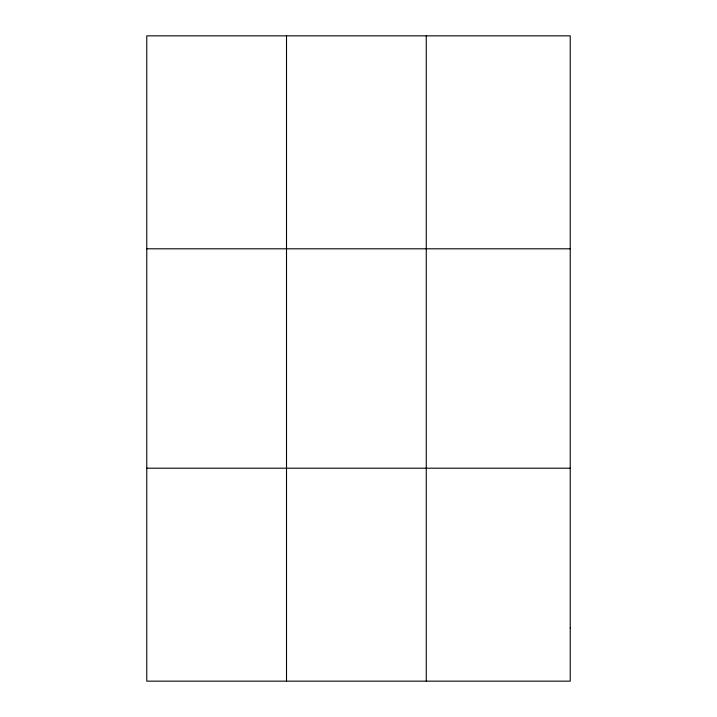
<?xml version="1.0" encoding="UTF-8"?>
<svg xmlns="http://www.w3.org/2000/svg" width="717" height="717" viewBox="0 0 717 717"><rect width="100%" height="100%" fill="white"/><g stroke="black" fill="none" stroke-linecap="round" stroke-linejoin="round"><path stroke-width="1.08" d="M286.513 35.85L286.513 681.15M426.257 35.85L426.257 681.15M146.77 248.799L570.23 248.799M146.77 468.201L570.23 468.201M570.23 627.913L570.23 681.15L146.77 681.15L146.77 35.85L570.23 35.85L570.23 627.913"/></g></svg>
